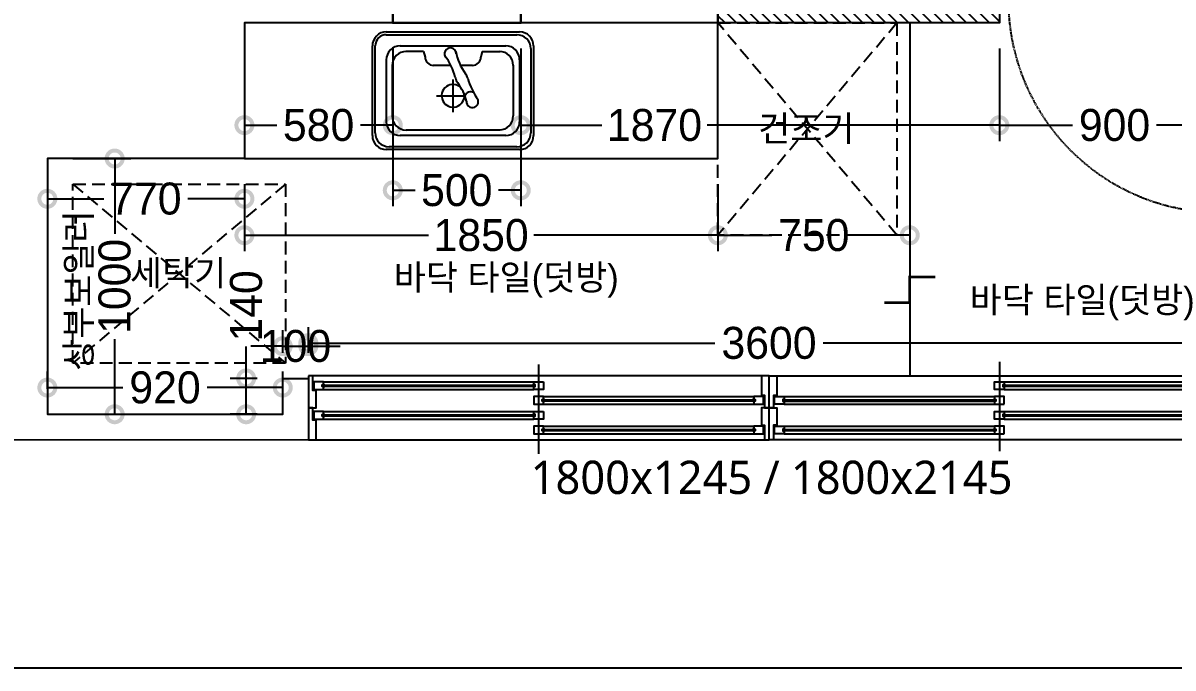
# Model space of a CAD drawing. Header units: millimetres. Extents: x 43335 to 261478, y -4312 to 41218.
# Drawn here: x 96538 to 101031, y 14895 to 17418 of the extents above; entities that cross this region are included whole.
import ezdxf

# ---------------------------------------------------------------- set-up
doc = ezdxf.new("R2010")
doc.units = ezdxf.units.MM
for name, pattern in [('CONT', [2, 1, 1]), ('DASHED2', [0.375, 0.25, -0.125]), ('HIDDEN', [0.375, 0.25, -0.125])]:
    doc.linetypes.add(name, pattern=pattern)
for name, color, linetype in [('0-ELC TEXT', 7, 'Continuous'), ('CO-FURB-DN', 9, 'Continuous'), ('DIM', 7, 'Continuous'), ('P-门', 4, 'Continuous'), ('S-DIM', 7, 'Continuous'), ('문자선', 3, 'Continuous'), ('벽1', 2, 'Continuous'), ('인테리어_가구_제작', 6, 'Continuous'), ('인테리어_기타', 8, 'Continuous'), ('인테리어_키친', 6, 'Continuous'), ('인테리어_해치_벽체', 8, 'Continuous'), ('평면_가구', 6, 'Continuous')]:
    doc.layers.add(name, color=color, linetype=linetype)
doc.layers.add('C-LIGHITING', color=1, linetype='Continuous', lineweight=0)
doc.styles.add('돋움', font='malgun.ttf')
doc.styles.add('스타일1', font='HANDotum.ttf')
doc.styles.add('코레일둥고', font='HANDotum.ttf')
doc.dimstyles.new('50', dxfattribs={"dimscale": 50, "dimtxt": 2.5, "dimasz": 2.5, "dimexe": 1.25, "dimexo": 2, "dimtad": 0, "dimdec": 0, "dimtxsty": '스타일1', "dimblk": 'DOTSMALL', "dimcen": 2.5, "dimclrd": 1, "dimclre": 1, "dimclrt": 2, "dimadec": 0, "dimazin": 0, "dimtfac": 1, "dimtdec": 0, "dimtix": 1, "dimtmove": 0, "dimatfit": 3, "dimldrblk": 'DOTSMALL', "dimfxl": 1.25, "dimarcsym": 0})

# ---------------------------------------------------------------- blocks, each defined once
blk = doc.blocks.new('630460asdex')
at = {"layer": 'CO-FURB-DN', "color": 8}
for p, q in [((51703.4, 16178.2), (52224.3, 16178.2)), ((51648.8, 15772.7), (51648.8, 16123.6)), ((51757.9, 16123.6), (52169.8, 16123.6)), ((52278.8, 16123.6), (52278.8, 15772.7)), ((51703.4, 15827.3), (51703.4, 16069.1)), ((52224.3, 15827.3), (52224.3, 16069.1)), ((52169.8, 15772.7), (51757.9, 15772.7)), ((52224.3, 15718.2), (51703.4, 15718.2))]:
    blk.add_line(p, q, dxfattribs=at)
at = {"layer": 'CO-FURB-DN', "color": 251}
for p, q in [((51714.3, 16167.3), (52213.4, 16167.3)), ((51659.8, 15783.6), (51659.8, 16112.7)), ((51779.8, 16101.8), (52147, 16101.8)), ((52267.9, 16112.7), (52267.9, 15772.7)), ((51728.3, 15848.5), (51728.3, 16046.7)), ((52201.6, 15848.5), (52201.6, 16046.7)), ((51963.8, 15903.6), (51963.8, 16032.4)), ((52028.2, 15968), (51917.6, 15968)), ((51887.6, 15849.1), (51934.4, 15849.1)), ((51971.7, 15849.1), (52041.3, 15849.1)), ((51849.4, 15794.5), (51779.8, 15794.5)), ((51849.4, 15794.5), (51854.9, 15816.4)), ((52078.5, 15794.5), (52073, 15816.4)), ((52078.5, 15794.5), (52147.9, 15794.5)), ((52224.3, 15729.1), (51714.3, 15729.1))]:
    blk.add_line(p, q, dxfattribs=at)
at = {"layer": 'CO-FURB-DN', "color": 8}
for centre, radius, start, end in [((51703.4, 16123.6), 54.5, 90, 180), ((52224.3, 16123.6), 54.5, 0, 90), ((51757.9, 16069.1), 54.5, 90, 180), ((52169.8, 16069.1), 54.5, 0, 90), ((51887.9, 15991.4), 23, 354.4612, 198.1232), ((51608.9, 15810.7), 310.2, 16.5509, 34.0056), ((51895.3, 15975.1), 23, 238.1457, 343.3853), ((52116.3, 16043.4), 212.6, 194.798, 216.3213), ((51898.8, 15883.5), 57.4, 13.1394, 36.3213), ((51961.3, 15915.4), 57.4, 196.5509, 216.4137), ((51744, 15755.2), 212.6, 10.5553, 36.4137), ((52161.7, 15944.9), 212.6, 193.1394, 218.5882), ((51757.9, 15827.3), 54.5, 180, 270), ((51973.9, 15803.7), 23, 179.2451, 49.3055), ((52169.8, 15827.3), 54.5, 270, 0), ((51703.4, 15772.7), 54.5, 180, 270), ((52224.3, 15772.7), 54.5, 270, 0)]:
    blk.add_arc(centre, radius, start, end, dxfattribs=at)
at = {"layer": 'CO-FURB-DN', "color": 251}
for centre, radius, start, end in [((51714.3, 16112.7), 54.5, 90, 180), ((52213.4, 16112.7), 54.5, 0, 90), ((51782.8, 16046.7), 54.5, 90, 180), ((52146, 16046.3), 55.6, 0.4305, 88.9606), ((51963.8, 15968), 44.4, 225.2578, 187.4119), ((51782.8, 15849.1), 54.5, 180, 270), ((51887.6, 15816.4), 32.7, 90, 180), ((52040.3, 15816.4), 32.7, 0, 90), ((52147, 15849.1), 54.5, 270, 0), ((51714.3, 15783.6), 54.5, 180, 270), ((52224.3, 15772.7), 43.6, 270, 0)]:
    blk.add_arc(centre, radius, start, end, dxfattribs=at)
blk = doc.blocks.new('ahsuehd')
at = {"layer": 'P-门', "ltscale": 15}
for p, q in [((53883.5, -24037.4), (53886.2, -24038.8)), ((53886.2, -24038.8), (53886.7, -24039.7)), ((53886.7, -24039.7), (53887.3, -24041.2)), ((51220.1, -24040.9), (51220.1, -24044.9)), ((52049, -24040.9), (52049, -24044.9)), ((53880, -24045.2), (53880, -24041.2)), ((53883.5, -24049), (53886.2, -24047.6)), ((53886.2, -24047.6), (53886.7, -24046.6)), ((53886.7, -24046.6), (53887.3, -24045.2)), ((52083.5, -24095.1), (52086.2, -24096.5)), ((52086.2, -24096.5), (52086.7, -24097.5)), ((52086.7, -24097.5), (52087.3, -24098.9)), ((52908.9, -24102.9), (52908.9, -24098.9)), ((53020.1, -24103.2), (53020.1, -24099.2)), ((53849, -24103.2), (53849, -24099.2)), ((51220.1, -24156.9), (51220.1, -24160.9)), ((52049, -24156.9), (52049, -24160.9)), ((53883.5, -24165), (53886.2, -24163.6)), ((53886.2, -24163.6), (53886.7, -24162.6)), ((53886.7, -24162.6), (53887.3, -24161.2)), ((52080, -24214.9), (52080, -24218.9)), ((52083.5, -24211.1), (52086.2, -24212.5)), ((52086.2, -24212.5), (52086.7, -24213.5)), ((52086.7, -24213.5), (52087.3, -24214.9)), ((52086.7, -24220.3), (52087.3, -24218.9)), ((52908.9, -24218.9), (52908.9, -24214.9)), ((53020.1, -24219.2), (53020.1, -24215.2)), ((53849, -24219.2), (53849, -24215.2)), ((52083.5, -24222.7), (52086.2, -24221.3)), ((52086.2, -24221.3), (52086.7, -24220.3))]:
    blk.add_line(p, q, dxfattribs=at)
for points in [[(51494.5, -22425.1), (51994.5, -22425.1), (51994.5, -22625.1), (51494.5, -22625.1)], [(51185.5, -24027.9), (51185.5, -24057.9), (51223.5, -24057.9), (51223.5, -24047.9), (51218, -24046.1), (51218, -24039.7), (51223.5, -24037.9), (51223.5, -24027.9)], [(52083.5, -24027.9), (52083.5, -24057.9), (52045.5, -24057.9), (52045.5, -24047.9), (52051, -24046.1), (52051, -24039.7), (52045.5, -24037.9), (52045.5, -24027.9)], [(53883.5, -24038.2), (53877.9, -24039.9), (53877.9, -24046.4), (53883.5, -24048.2), (53883.5, -24058.2), (53845.5, -24058.2), (53845.5, -24028.2), (53883.5, -24028.2)], [(52083.5, -24105.9), (52077.9, -24104.1), (52077.9, -24097.7), (52083.5, -24095.9), (52083.5, -24085.9), (52045.5, -24085.9), (52045.5, -24115.9), (52083.5, -24115.9)], [(52943.4, -24115.9), (52943.4, -24085.9), (52905.4, -24085.9), (52905.4, -24095.9), (52910.9, -24097.7), (52910.9, -24104.1), (52905.4, -24105.9), (52905.4, -24115.9)], [(52985.5, -24116.2), (52985.5, -24086.2), (53023.5, -24086.2), (53023.5, -24096.2), (53018, -24097.9), (53018, -24104.4), (53023.5, -24106.2), (53023.5, -24116.2)], [(53883.5, -24116.2), (53883.5, -24086.2), (53845.5, -24086.2), (53845.5, -24096.2), (53851, -24097.9), (53851, -24104.4), (53845.5, -24106.2), (53845.5, -24116.2)], [(51185.5, -24143.9), (51185.5, -24173.9), (51223.5, -24173.9), (51223.5, -24163.9), (51218, -24162.1), (51218, -24155.7), (51223.5, -24153.9), (51223.5, -24143.9)], [(52083.5, -24143.9), (52083.5, -24173.9), (52045.5, -24173.9), (52045.5, -24163.9), (52051, -24162.1), (52051, -24155.7), (52045.5, -24153.9), (52045.5, -24143.9)], [(52964.5, -24255), (52964.5, -24130), (52934.5, -24130), (52934.5, -24195.9), (52934.5, -24198), (52947, -24198), (52947, -24255)], [(53883.5, -24154.2), (53877.9, -24155.9), (53877.9, -24162.4), (53883.5, -24164.2), (53883.5, -24174.2), (53845.5, -24174.2), (53845.5, -24144.2), (53883.5, -24144.2)], [(52083.5, -24221.9), (52077.9, -24220.1), (52077.9, -24213.7), (52083.5, -24211.9), (52083.5, -24201.9), (52045.5, -24201.9), (52045.5, -24231.9), (52083.5, -24231.9)], [(52943.4, -24231.9), (52943.4, -24201.9), (52905.4, -24201.9), (52905.4, -24211.9), (52910.9, -24213.7), (52910.9, -24220.1), (52905.4, -24221.9), (52905.4, -24231.9)], [(52985.5, -24232.2), (52985.5, -24202.2), (53023.5, -24202.2), (53023.5, -24212.2), (53018, -24213.9), (53018, -24220.4), (53023.5, -24222.2), (53023.5, -24232.2)], [(53883.5, -24232.2), (53883.5, -24202.2), (53845.5, -24202.2), (53845.5, -24212.2), (53851, -24213.9), (53851, -24220.4), (53845.5, -24222.2), (53845.5, -24232.2)]]:
    blk.add_lwpolyline(points, close=True, dxfattribs=at)
for points in [[(53864.5, -23949.9), (53864.5, -24299.9)], [(52064.5, -24310.2), (52064.5, -23960.2)], [(51164.5, -24005), (51164.5, -24130), (51194.5, -24130), (51194.5, -24062), (51194.5, -24062), (51181.9, -24062), (51181.9, -24005), (51164.5, -24005)], [(52934.5, -24005), (51181.9, -24005)], [(51223.5, -24027.9), (52045.5, -24027.9)], [(51223.5, -24037.1), (51226.3, -24038.5), (51226.8, -24039.5), (51227.4, -24040.9)], [(52045.5, -24037.1), (52042.7, -24038.5), (52042.2, -24039.5), (52041.7, -24040.9)], [(52964.5, -24130), (52964.5, -24005), (52934.5, -24005), (52934.5, -24078.4), (52934.5, -24080.5), (52947, -24080.5), (52947, -24130), (52964.5, -24130)], [(52964.5, -24130), (52964.5, -24005), (52994.5, -24005), (52994.5, -24061.9), (52994.5, -24082), (52981.9, -24082), (52981.9, -24130), (52964.5, -24130)], [(52994.5, -24005), (54747, -24005)], [(53883.5, -24028.2), (54705.4, -24028.2)], [(51220.1, -24040.9), (52049, -24040.9)], [(51220.1, -24044.9), (52049, -24044.9)], [(51223.5, -24048.7), (51226.3, -24047.3), (51226.8, -24046.3), (51227.4, -24044.9)], [(51223.5, -24057.9), (52045.5, -24057.9)], [(52045.5, -24048.7), (52042.7, -24047.3), (52042.2, -24046.3), (52041.7, -24044.9)], [(53880, -24041.2), (54708.9, -24041.2)], [(53880, -24045.2), (54708.9, -24045.2)], [(53883.5, -24058.2), (54705.4, -24058.2)], [(52080, -24098.9), (52908.9, -24098.9)], [(52080, -24102.9), (52908.9, -24102.9)], [(52083.5, -24085.9), (52905.4, -24085.9)], [(52083.5, -24106.7), (52086.2, -24105.3), (52086.7, -24104.3), (52087.3, -24102.9)], [(52083.5, -24115.9), (52905.4, -24115.9)], [(52905.4, -24095.1), (52902.6, -24096.5), (52902.1, -24097.5), (52901.6, -24098.9)], [(52905.4, -24106.7), (52902.6, -24105.3), (52902.1, -24104.3), (52901.6, -24102.9)], [(53020.1, -24099.2), (53849, -24099.2)], [(53020.1, -24103.2), (53849, -24103.2)], [(53023.5, -24086.2), (53845.5, -24086.2)], [(53023.5, -24095.4), (53026.3, -24096.8), (53026.8, -24097.7), (53027.4, -24099.2)], [(53023.5, -24107), (53026.3, -24105.6), (53026.8, -24104.6), (53027.4, -24103.2)], [(53023.5, -24116.2), (53845.5, -24116.2)], [(53845.5, -24095.4), (53842.7, -24096.8), (53842.2, -24097.7), (53841.7, -24099.2)], [(53845.5, -24107), (53842.7, -24105.6), (53842.2, -24104.6), (53841.7, -24103.2)], [(51164.5, -24130), (51164.5, -24255), (51194.5, -24255), (51194.5, -24198.1), (51194.5, -24178), (51181.9, -24178), (51181.9, -24130), (51164.5, -24130)], [(51220.1, -24156.9), (52049, -24156.9)], [(51220.1, -24160.9), (52049, -24160.9)], [(51223.5, -24143.9), (52045.5, -24143.9)], [(51223.5, -24153.1), (51226.3, -24154.5), (51226.8, -24155.5), (51227.4, -24156.9)], [(51223.5, -24164.7), (51226.3, -24163.3), (51226.8, -24162.3), (51227.4, -24160.9)], [(51223.5, -24173.9), (52045.5, -24173.9)], [(52045.5, -24153.1), (52042.7, -24154.5), (52042.2, -24155.5), (52041.7, -24156.9)], [(52045.5, -24164.7), (52042.7, -24163.3), (52042.2, -24162.3), (52041.7, -24160.9)], [(52964.5, -24255), (52964.5, -24130), (52994.5, -24130), (52994.5, -24198), (52994.5, -24198), (52981.9, -24198), (52981.9, -24255), (52964.5, -24255)], [(53880, -24157.2), (54708.9, -24157.2)], [(53880, -24161.2), (54708.9, -24161.2)], [(53883.5, -24144.2), (54705.4, -24144.2)], [(53883.5, -24153.4), (53886.2, -24154.8), (53886.7, -24155.7), (53887.3, -24157.2)], [(53883.5, -24174.2), (54705.4, -24174.2)], [(52080, -24214.9), (52908.9, -24214.9)], [(52080, -24218.9), (52908.9, -24218.9)], [(52083.5, -24201.9), (52905.4, -24201.9)], [(52905.4, -24211.1), (52902.6, -24212.5), (52902.1, -24213.5), (52901.6, -24214.9)], [(52905.4, -24222.7), (52902.6, -24221.3), (52902.1, -24220.3), (52901.6, -24218.9)], [(53020.1, -24215.2), (53849, -24215.2)], [(53020.1, -24219.2), (53849, -24219.2)], [(53023.5, -24202.2), (53845.5, -24202.2)], [(53023.5, -24211.4), (53026.3, -24212.8), (53026.8, -24213.7), (53027.4, -24215.2)], [(53023.5, -24223), (53026.3, -24221.6), (53026.8, -24220.6), (53027.4, -24219.2)], [(53845.5, -24211.4), (53842.7, -24212.8), (53842.2, -24213.7), (53841.7, -24215.2)], [(53845.5, -24223), (53842.7, -24221.6), (53842.2, -24220.6), (53841.7, -24219.2)], [(51194.5, -24255), (52947, -24255)], [(52083.5, -24231.9), (52905.4, -24231.9)], [(54734.5, -24255), (52981.9, -24255)], [(53023.5, -24232.2), (53845.5, -24232.2)]]:
    blk.add_lwpolyline(points, dxfattribs=at)
at = {"layer": 'P-门', "linetype": 'HIDDEN', "ltscale": 15}
blk.add_arc((54729.5, -22535.9), 830, 180, 270, dxfattribs=at)
blk = doc.blocks.new('_DOTSMALL')
at = {"color": 0, "linetype": 'ByBlock', "const_width": 0.5}
blk.add_lwpolyline([(-0.0625, 0, 1), (0.0625, 0, 1)], format="xyb", close=True, dxfattribs=at)
blk = doc.blocks.new('*D303')
at = {"layer": 'Defpoints', "color": 0, "transparency": 16777216}
for p in [(100352.7, 17417.5), (101252.7, 17417.5), (100352.7, 17017.9)]:
    blk.add_point(p, dxfattribs=at)
at = {"layer": 'S-DIM', "color": 1, "lineweight": -2, "transparency": 16777216}
for p, q in [((100352.7, 17317.5), (100352.7, 16955.4)), ((101252.7, 17317.5), (101252.7, 16955.4)), ((100352.7, 17017.9), (100638.5, 17017.9)), ((101252.7, 17017.9), (100967, 17017.9))]:
    blk.add_line(p, q, dxfattribs=at)
at = {"layer": 'S-DIM', "color": 1, "lineweight": -2, "transparency": 16777216, "xscale": 125, "yscale": 125, "zscale": 125, "rotation": 180}
blk.add_blockref('_DOTSMALL', (100352.7, 17017.9), dxfattribs=at)
at = {"layer": 'S-DIM', "color": 1, "lineweight": -2, "transparency": 16777216, "xscale": 125, "yscale": 125, "zscale": 125}
blk.add_blockref('_DOTSMALL', (101252.7, 17017.9), dxfattribs=at)
at = {"layer": 'S-DIM', "color": 2, "transparency": 16777216, "insert": (100802.7, 17017.9), "char_height": 125, "attachment_point": 5, "style": '스타일1'}
blk.add_mtext('900', dxfattribs=at)
blk = doc.blocks.new('*D304')
at = {"layer": 'Defpoints', "color": 0, "transparency": 16777216}
for p in [(98482.7, 17417.5), (100352.7, 17417.5), (98482.7, 17017.9)]:
    blk.add_point(p, dxfattribs=at)
at = {"layer": 'S-DIM', "color": 1, "lineweight": -2, "transparency": 16777216}
for p, q in [((98482.7, 17317.5), (98482.7, 16955.4)), ((100352.7, 17317.5), (100352.7, 16955.4)), ((98482.7, 17017.9), (98799.1, 17017.9)), ((100352.7, 17017.9), (99211.2, 17017.9))]:
    blk.add_line(p, q, dxfattribs=at)
at = {"layer": 'S-DIM', "color": 1, "lineweight": -2, "transparency": 16777216, "xscale": 125, "yscale": 125, "zscale": 125, "rotation": 180}
blk.add_blockref('_DOTSMALL', (98482.7, 17017.9), dxfattribs=at)
at = {"layer": 'S-DIM', "color": 1, "lineweight": -2, "transparency": 16777216, "xscale": 125, "yscale": 125, "zscale": 125}
blk.add_blockref('_DOTSMALL', (100352.7, 17017.9), dxfattribs=at)
at = {"layer": 'S-DIM', "color": 2, "transparency": 16777216, "insert": (99005.2, 17017.9), "char_height": 125, "attachment_point": 5, "style": '스타일1'}
blk.add_mtext('1870', dxfattribs=at)
blk = doc.blocks.new('*D321')
at = {"layer": 'Defpoints', "color": 0, "transparency": 16777216}
for p in [(97982.7, 17417.5), (98482.7, 17417.4), (97982.7, 16763.2)]:
    blk.add_point(p, dxfattribs=at)
at = {"layer": 'S-DIM', "color": 1, "lineweight": -2, "transparency": 16777216}
for p, q in [((97982.7, 17317.5), (97982.7, 16700.7)), ((98482.7, 17317.4), (98482.7, 16700.7)), ((97982.7, 16763.2), (98069.5, 16763.2)), ((98482.7, 16763.2), (98395.9, 16763.2))]:
    blk.add_line(p, q, dxfattribs=at)
at = {"layer": 'S-DIM', "color": 1, "lineweight": -2, "transparency": 16777216, "xscale": 125, "yscale": 125, "zscale": 125, "rotation": 180}
blk.add_blockref('_DOTSMALL', (97982.7, 16763.2), dxfattribs=at)
at = {"layer": 'S-DIM', "color": 1, "lineweight": -2, "transparency": 16777216, "xscale": 125, "yscale": 125, "zscale": 125}
blk.add_blockref('_DOTSMALL', (98482.7, 16763.2), dxfattribs=at)
at = {"layer": 'S-DIM', "color": 2, "transparency": 16777216, "insert": (98232.7, 16763.2), "char_height": 125, "attachment_point": 5, "style": '스타일1'}
blk.add_mtext('500', dxfattribs=at)
blk = doc.blocks.new('*D322')
at = {"layer": 'Defpoints', "color": 0, "transparency": 16777216}
for p in [(97402.9, 17417.5), (97982.7, 17417.5), (97402.9, 17017.9)]:
    blk.add_point(p, dxfattribs=at)
at = {"layer": 'S-DIM', "color": 1, "lineweight": -2, "transparency": 16777216}
for p, q in [((97402.9, 17317.5), (97402.9, 16955.4)), ((97982.7, 17317.5), (97982.7, 16955.4)), ((97402.9, 17017.9), (97529.6, 17017.9)), ((97982.7, 17017.9), (97856, 17017.9))]:
    blk.add_line(p, q, dxfattribs=at)
at = {"layer": 'S-DIM', "color": 1, "lineweight": -2, "transparency": 16777216, "xscale": 125, "yscale": 125, "zscale": 125, "rotation": 180}
blk.add_blockref('_DOTSMALL', (97402.9, 17017.9), dxfattribs=at)
at = {"layer": 'S-DIM', "color": 1, "lineweight": -2, "transparency": 16777216, "xscale": 125, "yscale": 125, "zscale": 125}
blk.add_blockref('_DOTSMALL', (97982.7, 17017.9), dxfattribs=at)
at = {"layer": 'S-DIM', "color": 2, "transparency": 16777216, "insert": (97692.8, 17017.9), "char_height": 125, "attachment_point": 5, "style": '스타일1'}
blk.add_mtext('580', dxfattribs=at)
blk = doc.blocks.new('*D323')
at = {"layer": 'Defpoints', "color": 0, "transparency": 16777216}
for p in [(96632.9, 16887.5), (97402.9, 16887.5), (96632.9, 16730.1)]:
    blk.add_point(p, dxfattribs=at)
at = {"layer": 'S-DIM', "color": 1, "lineweight": -2, "transparency": 16777216}
for p, q in [((96632.9, 16787.5), (96632.9, 16667.6)), ((97402.9, 16787.5), (97402.9, 16667.6)), ((96632.9, 16730.1), (96854, 16730.1)), ((97402.9, 16730.1), (97181.7, 16730.1))]:
    blk.add_line(p, q, dxfattribs=at)
at = {"layer": 'S-DIM', "color": 1, "lineweight": -2, "transparency": 16777216, "xscale": 125, "yscale": 125, "zscale": 125, "rotation": 180}
blk.add_blockref('_DOTSMALL', (96632.9, 16730.1), dxfattribs=at)
at = {"layer": 'S-DIM', "color": 1, "lineweight": -2, "transparency": 16777216, "xscale": 125, "yscale": 125, "zscale": 125}
blk.add_blockref('_DOTSMALL', (97402.9, 16730.1), dxfattribs=at)
at = {"layer": 'S-DIM', "color": 2, "transparency": 16777216, "insert": (97017.9, 16730.1), "char_height": 125, "attachment_point": 5, "style": '스타일1'}
blk.add_mtext('770', dxfattribs=at)
blk = doc.blocks.new('*D305')
at = {"layer": 'Defpoints', "color": 0, "transparency": 16777216}
for p in [(96632.9, 16887.5), (96632.9, 15887.5), (96896, 15887.5)]:
    blk.add_point(p, dxfattribs=at)
at = {"layer": 'S-DIM', "color": 1, "lineweight": -2, "transparency": 16777216}
for p, q in [((96732.9, 16887.5), (96958.5, 16887.5)), ((96896, 16887.5), (96896, 16593.5)), ((96896, 15887.5), (96896, 16181.4)), ((96732.9, 15887.5), (96958.5, 15887.5))]:
    blk.add_line(p, q, dxfattribs=at)
at = {"layer": 'S-DIM', "color": 1, "lineweight": -2, "transparency": 16777216, "xscale": 125, "yscale": 125, "zscale": 125}
for p, rotation in [((96896, 16887.5), 90), ((96896, 15887.5), 270)]:
    blk.add_blockref('_DOTSMALL', p, dxfattribs=dict(at, rotation=rotation))
at = {"layer": 'S-DIM', "color": 2, "transparency": 16777216, "insert": (96896, 16387.5), "char_height": 125, "attachment_point": 5, "rotation": 90, "style": '스타일1'}
blk.add_mtext('1000', dxfattribs=at)
blk = doc.blocks.new('*D306')
at = {"layer": 'Defpoints', "color": 0, "transparency": 16777216}
for p in [(97552.7, 15991.8), (96632.9, 15887.5), (97552.7, 15887.5)]:
    blk.add_point(p, dxfattribs=at)
at = {"layer": 'S-DIM', "color": 1, "lineweight": -2, "transparency": 16777216}
for p, q in [((96632.9, 15987.5), (96632.9, 16054.3)), ((97552.7, 15987.5), (97552.7, 16054.3)), ((96632.9, 15991.8), (96928.5, 15991.8)), ((97552.7, 15991.8), (97257.1, 15991.8))]:
    blk.add_line(p, q, dxfattribs=at)
at = {"layer": 'S-DIM', "color": 1, "lineweight": -2, "transparency": 16777216, "xscale": 125, "yscale": 125, "zscale": 125, "rotation": 180}
blk.add_blockref('_DOTSMALL', (96632.9, 15991.8), dxfattribs=at)
at = {"layer": 'S-DIM', "color": 1, "lineweight": -2, "transparency": 16777216, "xscale": 125, "yscale": 125, "zscale": 125}
blk.add_blockref('_DOTSMALL', (97552.7, 15991.8), dxfattribs=at)
at = {"layer": 'S-DIM', "color": 2, "transparency": 16777216, "insert": (97092.8, 15991.8), "char_height": 125, "attachment_point": 5, "style": '스타일1'}
blk.add_mtext('920', dxfattribs=at)
blk = doc.blocks.new('*D300')
at = {"layer": 'Defpoints', "color": 0, "transparency": 16777216}
for p in [(97552.7, 16027.5), (97409.8, 15887.5), (97552.7, 15887.5)]:
    blk.add_point(p, dxfattribs=at)
at = {"layer": 'S-DIM', "color": 1, "lineweight": -2, "transparency": 16777216}
for p, q in [((97409.8, 16027.5), (97409.8, 16152.5)), ((97452.7, 16027.5), (97347.3, 16027.5)), ((97409.8, 15887.5), (97409.8, 16027.5)), ((97452.7, 15887.5), (97347.3, 15887.5))]:
    blk.add_line(p, q, dxfattribs=at)
at = {"layer": 'S-DIM', "color": 1, "lineweight": -2, "transparency": 16777216, "xscale": 125, "yscale": 125, "zscale": 125}
for p, rotation in [((97409.8, 16027.5), 90), ((97409.8, 15887.5), 270)]:
    blk.add_blockref('_DOTSMALL', p, dxfattribs=dict(at, rotation=rotation))
at = {"layer": 'S-DIM', "color": 2, "transparency": 16777216, "insert": (97409.8, 16311.1), "char_height": 125, "attachment_point": 5, "rotation": 90, "style": '스타일1'}
blk.add_mtext('140', dxfattribs=at)
blk = doc.blocks.new('*D301')
at = {"layer": 'Defpoints', "color": 0, "transparency": 16777216}
for p in [(97652.7, 16153.7), (97552.7, 16027.5), (97652.7, 16027.5)]:
    blk.add_point(p, dxfattribs=at)
at = {"layer": 'S-DIM', "color": 1, "lineweight": -2, "transparency": 16777216}
for p, q in [((97552.7, 16127.5), (97552.7, 16216.2)), ((97652.7, 16127.5), (97652.7, 16216.2)), ((97552.7, 16153.7), (97427.7, 16153.7)), ((97552.7, 16153.7), (97652.7, 16153.7)), ((97652.7, 16153.7), (97777.7, 16153.7))]:
    blk.add_line(p, q, dxfattribs=at)
at = {"layer": 'S-DIM', "color": 1, "lineweight": -2, "transparency": 16777216, "xscale": 125, "yscale": 125, "zscale": 125}
blk.add_blockref('_DOTSMALL', (97552.7, 16153.7), dxfattribs=at)
at = {"layer": 'S-DIM', "color": 1, "lineweight": -2, "transparency": 16777216, "xscale": 125, "yscale": 125, "zscale": 125, "rotation": 180}
blk.add_blockref('_DOTSMALL', (97652.7, 16153.7), dxfattribs=at)
at = {"layer": 'S-DIM', "color": 2, "transparency": 16777216, "insert": (97602.7, 16153.7), "char_height": 125, "attachment_point": 5, "style": '스타일1'}
blk.add_mtext('100', dxfattribs=at)
blk = doc.blocks.new('*D302')
at = {"layer": 'Defpoints', "color": 0, "transparency": 16777216}
for p in [(101252.7, 16165.8), (97652.7, 16027.5), (101252.7, 16027.5)]:
    blk.add_point(p, dxfattribs=at)
at = {"layer": 'S-DIM', "color": 1, "lineweight": -2, "transparency": 16777216}
for p, q in [((97652.7, 16127.5), (97652.7, 16228.3)), ((101252.7, 16127.5), (101252.7, 16228.3)), ((97652.7, 16165.8), (99241, 16165.8)), ((101252.7, 16165.8), (99664.4, 16165.8))]:
    blk.add_line(p, q, dxfattribs=at)
at = {"layer": 'S-DIM', "color": 1, "lineweight": -2, "transparency": 16777216, "xscale": 125, "yscale": 125, "zscale": 125, "rotation": 180}
blk.add_blockref('_DOTSMALL', (97652.7, 16165.8), dxfattribs=at)
at = {"layer": 'S-DIM', "color": 1, "lineweight": -2, "transparency": 16777216, "xscale": 125, "yscale": 125, "zscale": 125}
blk.add_blockref('_DOTSMALL', (101252.7, 16165.8), dxfattribs=at)
at = {"layer": 'S-DIM', "color": 2, "transparency": 16777216, "insert": (99452.7, 16165.8), "char_height": 125, "attachment_point": 5, "style": '스타일1'}
blk.add_mtext('3600', dxfattribs=at)
blk = doc.blocks.new('aheishx')
at = {"layer": '인테리어_해치_벽체'}
h = blk.add_hatch(dxfattribs=at)
h.set_pattern_fill('ANSI31', color=256, scale=10, angle=450)
h.paths.add_polyline_path([(52324.5, 41318.4), (52454.5, 41318.4), (52454.5, 41118.4), (52324.5, 41118.4)])
h.paths.add_polyline_path([(52764.5, 37528.3), (53864.5, 37528.3), (53864.5, 37328.5), (52764.5, 37328.5)])
edge = h.paths.add_edge_path()
edge.add_arc((53994.5, 43177.4), 500, 180, 270)
edge.add_line((53994.5, 42677.4), (54394.5, 42677.4))
edge.add_line((54394.5, 42677.4), (54394.5, 42777.4))
edge.add_line((54394.5, 42777.4), (53994.5, 42777.4))
edge.add_arc((53994.5, 43177.4), 400, 180, 270, ccw=False)
edge.add_line((53594.5, 43177.4), (53494.5, 43177.4))
edge = h.paths.add_edge_path()
edge.add_arc((53994.5, 43777.4), 500, 90, 180, ccw=False)
edge.add_line((53994.5, 44277.4), (54394.5, 44277.4))
edge.add_line((54394.5, 44277.4), (54394.5, 44177.4))
edge.add_line((54394.5, 44177.4), (53994.5, 44177.4))
edge.add_arc((53994.5, 43777.4), 400, 90, 180)
edge.add_line((53594.5, 43777.4), (53494.5, 43777.4))
h.paths.add_polyline_path([(54964.5, 41318.4), (55314.5, 41318.4), (55314.5, 41218.4), (54964.5, 41218.4)])
h.paths.add_polyline_path([(56264.5, 41318.4), (56754.5, 41318.4), (56754.5, 41218.4), (56264.5, 41218.4)])
h.paths.add_polyline_path([(54964.5, 39338.4), (55314.5, 39338.4), (55314.5, 39138.4), (54964.5, 39138.4)])
h.paths.add_polyline_path([(56264.5, 39338.4), (56399.5, 39338.4), (56399.5, 39138.4), (56264.5, 39138.4)])
h.paths.add_polyline_path([(58404.5, 39338.4), (58404.5, 40068.4), (58334.5, 40068.4), (58334.5, 39338.4)])
h.paths.add_polyline_path([(58334.5, 39338.4), (57629.5, 39338.4), (57629.5, 39468.4), (58334.5, 39468.4)])
h.paths.add_polyline_path([(59824.5, 48177.4), (60444.5, 48177.4), (60444.5, 48032.4), (59824.5, 48032.4)])
h.paths.add_polyline_path([(45604.5, 38658.4), (46204.5, 38658.4), (46204.5, 38588.4), (45604.5, 38588.4)])
h.paths.add_polyline_path([(45254.5, 38658.4), (45254.5, 39263.4), (45384.5, 39263.4), (45384.5, 38658.4)])
h.paths.add_polyline_path([(46709.5, 46807.4), (46709.5, 43768.4), (46609.5, 43768.4), (46609.5, 46807.4)])
at = {"layer": '문자선'}
blk.add_lwpolyline([(52764.5, 37528.3), (53864.5, 37528.3), (53864.5, 37328.5), (52764.5, 37328.5)], close=True, dxfattribs=at)
blk = doc.blocks.new('aheishxsdfe')
at = {"layer": '벽1'}
blk.add_lwpolyline([(51494.4, 37328.5), (50914.6, 37328.5), (50914.6, 36798.4), (50144.6, 36798.4), (50144.6, 35798.4), (51064.5, 35798.4), (51064.5, 35938.4), (51164.5, 35938.4), (51164.5, 35698.4), (49954.5, 35697.3), (49954.5, 41118.4), (49904.5, 41118.4), (49904.5, 41318.4), (52324.5, 41318.4), (52324.5, 41118.4), (50154.5, 41118.4), (50154.5, 37528.4), (51494.4, 37528.4), (51494.4, 37328.5)], dxfattribs=at)
blk.add_lwpolyline([(51994.4, 37528.4), (52764.5, 37528.3), (52764.5, 37328.5), (51994.4, 37328.5)], close=True, dxfattribs=at)
blk = doc.blocks.new('*D343')
at = {"layer": 'Defpoints', "color": 0, "transparency": 16777216}
for p in [(97402.9, 16887.5), (99252.7, 16887.5), (99252.7, 16587.5)]:
    blk.add_point(p, dxfattribs=at)
at = {"layer": 'S-DIM', "color": 1, "lineweight": -2, "transparency": 16777216}
for p, q in [((97402.9, 16787.5), (97402.9, 16525)), ((99252.7, 16787.5), (99252.7, 16525)), ((97402.9, 16587.5), (98121.8, 16587.5)), ((99252.7, 16587.5), (98533.8, 16587.5))]:
    blk.add_line(p, q, dxfattribs=at)
at = {"layer": 'S-DIM', "color": 1, "lineweight": -2, "transparency": 16777216, "xscale": 125, "yscale": 125, "zscale": 125, "rotation": 180}
blk.add_blockref('_DOTSMALL', (97402.9, 16587.5), dxfattribs=at)
at = {"layer": 'S-DIM', "color": 1, "lineweight": -2, "transparency": 16777216, "xscale": 125, "yscale": 125, "zscale": 125}
blk.add_blockref('_DOTSMALL', (99252.7, 16587.5), dxfattribs=at)
at = {"layer": 'S-DIM', "color": 2, "transparency": 16777216, "insert": (98327.8, 16587.5), "char_height": 125, "attachment_point": 5, "style": '스타일1'}
blk.add_mtext('1850', dxfattribs=at)
blk = doc.blocks.new('*D344')
at = {"layer": 'Defpoints', "color": 0, "transparency": 16777216}
for p in [(99252.7, 16887.5), (100002.7, 16887.5), (100002.7, 16587.5)]:
    blk.add_point(p, dxfattribs=at)
at = {"layer": 'S-DIM', "color": 1, "lineweight": -2, "transparency": 16777216}
for p, q in [((99252.7, 16787.5), (99252.7, 16525)), ((100002.7, 16787.5), (100002.7, 16525)), ((99252.7, 16587.5), (99463.9, 16587.5)), ((100002.7, 16587.5), (99791.6, 16587.5))]:
    blk.add_line(p, q, dxfattribs=at)
at = {"layer": 'S-DIM', "color": 1, "lineweight": -2, "transparency": 16777216, "xscale": 125, "yscale": 125, "zscale": 125, "rotation": 180}
blk.add_blockref('_DOTSMALL', (99252.7, 16587.5), dxfattribs=at)
at = {"layer": 'S-DIM', "color": 1, "lineweight": -2, "transparency": 16777216, "xscale": 125, "yscale": 125, "zscale": 125}
blk.add_blockref('_DOTSMALL', (100002.7, 16587.5), dxfattribs=at)
at = {"layer": 'S-DIM', "color": 2, "transparency": 16777216, "insert": (99627.7, 16587.5), "char_height": 125, "attachment_point": 5, "style": '스타일1'}
blk.add_mtext('750', dxfattribs=at)

msp = doc.modelspace()

# ---------------------------------------------------------------- linework, layer by layer
at = {"layer": 'C-LIGHITING', "const_width": 10}
msp.add_lwpolyline([(99902.7, 16324), (100002.7, 16324), (100002.7, 16424), (100102.7, 16424)], dxfattribs=at)
at = {"layer": 'DIM'}
msp.add_lwpolyline([(90928.6, 29745.2), (111928.6, 29745.2), (111928.6, 14895.2), (90928.6, 14895.2)], close=True, dxfattribs=at)
at = {"layer": '인테리어_가구_제작', "color": 8, "linetype": 'CONT', "ltscale": 200}
msp.add_lwpolyline([(100002.7, 17417.5), (100002.7, 16037.5)], dxfattribs=at)
at = {"layer": '인테리어_키친', "color": 8, "linetype": 'DASHED2', "ltscale": 200}
for points in [[(99952.7, 17417.5), (99952.7, 16587.5), (99252.7, 16587.5), (99252.7, 17417.5)], [(96732.9, 16787.5), (97562.9, 16787.5), (97562.9, 16087.5), (96732.9, 16087.5)]]:
    msp.add_lwpolyline(points, close=True, dxfattribs=at)
for points in [[(99952.7, 17417.5), (99252.7, 16587.5)], [(99952.7, 16587.5), (99252.7, 17417.5)], [(96732.9, 16787.5), (97562.9, 16087.5)], [(97562.9, 16787.5), (96732.9, 16087.5)]]:
    msp.add_lwpolyline(points, dxfattribs=at)
at = {"layer": '평면_가구'}
msp.add_lwpolyline([(97402.9, 16887.5), (99252.7, 16887.5), (99252.7, 17417.5), (97402.9, 17417.5)], close=True, dxfattribs=at)

# ---------------------------------------------------------------- block references
at = {"rotation": 180}
msp.add_blockref('630460asdex', (150181.7, 33100.7), dxfattribs=at)
at = {"layer": 'DIM'}
for name, p in [('ahsuehd', (46488.3, 40042.5)), ('aheishxsdfe', (46488.3, -19911)), ('aheishx', (46488.3, -19911))]:
    msp.add_blockref(name, p, dxfattribs=at)

# ---------------------------------------------------------------- texts
at = {"layer": '0-ELC TEXT', "style": '코레일둥고'}
for s, p in [('건조기', (99410.4, 16955.1)), ('세탁기', (96955.5, 16390)), ('바닥 타일(덧방)', (97986.3, 16373.3)), ('바닥 타일(덧방)', (100236.7, 16284.9))]:
    msp.add_text(s, height=100, dxfattribs=at).set_placement(p)
msp.add_text('상부보일러', height=100, rotation=90, dxfattribs=at).set_placement((96804.5, 16057.4))
at = {"layer": '인테리어_기타', "color": 152, "true_color": 0x2776bb, "insert": (100404.2, 15705.9), "char_height": 130.195, "attachment_point": 3, "style": '돋움'}
msp.add_mtext_dynamic_manual_height_columns('1800x1245 / 1800x2145', width=4074.529, gutter_width=276.6, heights=[1617.6], dxfattribs=at)

# ---------------------------------------------------------------- dimensions: what is measured, and where the dimension line sits
at = {"layer": 'S-DIM'}
for base, p1, p2, picture, middle in [((97402.9, 17017.9), (97982.7, 17417.5), (97402.9, 17417.5), '*D322', (97692.8, 17017.9)), ((97982.7, 16763.2), (98482.7, 17417.4), (97982.7, 17417.5), '*D321', (98232.7, 16763.2)), ((100352.7, 17017.9), (101252.7, 17417.5), (100352.7, 17417.5), '*D303', (100802.7, 17017.9)), ((96632.9, 16730.1), (97402.9, 16887.5), (96632.9, 16887.5), '*D323', (97017.9, 16730.1)), ((99252.7, 16587.5), (97402.9, 16887.5), (99252.7, 16887.5), '*D343', (98327.8, 16587.5)), ((100002.7, 16587.5), (99252.7, 16887.5), (100002.7, 16887.5), '*D344', (99627.7, 16587.5)), ((97652.7, 16153.7), (97552.7, 16027.5), (97652.7, 16027.5), '*D301', (97602.7, 16153.7)), ((101252.7, 16165.8), (97652.7, 16027.5), (101252.7, 16027.5), '*D302', (99452.7, 16165.8)), ((97552.7, 15991.8), (96632.9, 15887.5), (97552.7, 15887.5), '*D306', (97092.8, 15991.8))]:
    dim = msp.add_linear_dim(base=base, p1=p1, p2=p2, dimstyle='50', dxfattribs=at)
    dim.commit()
    dim.dimension.update_dxf_attribs({"geometry": picture, "text_midpoint": middle})
dim = msp.add_linear_dim(base=(98482.7, 17017.9), p1=(100352.7, 17417.5), p2=(98482.7, 17417.5), dimstyle='50', dxfattribs=at)
dim.commit()
dim.dimension.update_dxf_attribs({"geometry": '*D304', "text_midpoint": (99005.2, 17017.9), "dimtype": 160})
dim = msp.add_linear_dim(base=(96896, 15887.5), p1=(96632.9, 16887.5), p2=(96632.9, 15887.5), angle=90, dimstyle='50', dxfattribs=at)
dim.commit()
dim.dimension.update_dxf_attribs({"geometry": '*D305', "text_midpoint": (96896, 16387.5)})
dim = msp.add_linear_dim(base=(97409.8, 15887.5), p1=(97552.7, 16027.5), p2=(97552.7, 15887.5), angle=90, dimstyle='50', dxfattribs=at)
dim.commit()
dim.dimension.update_dxf_attribs({"geometry": '*D300', "text_midpoint": (97409.8, 16311.1), "dimtype": 160})

doc.saveas('drawing.dxf')
